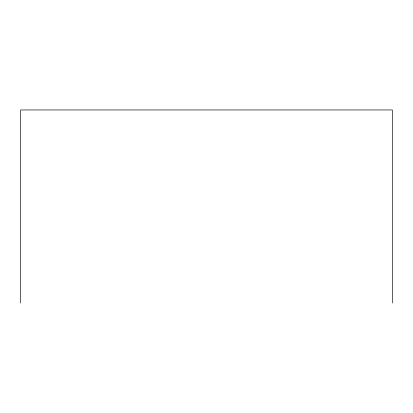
<?xml version="1.0" encoding="UTF-8"?>
<svg xmlns="http://www.w3.org/2000/svg" width="413" height="413" viewBox="0 0 413 413"><rect width="100%" height="100%" fill="white"/><g stroke="black" fill="none" stroke-linecap="round" stroke-linejoin="round"><path stroke-width="0.62" d="M392.35 303.039L392.35 109.961L20.65 109.961L20.65 303.039"/></g></svg>
